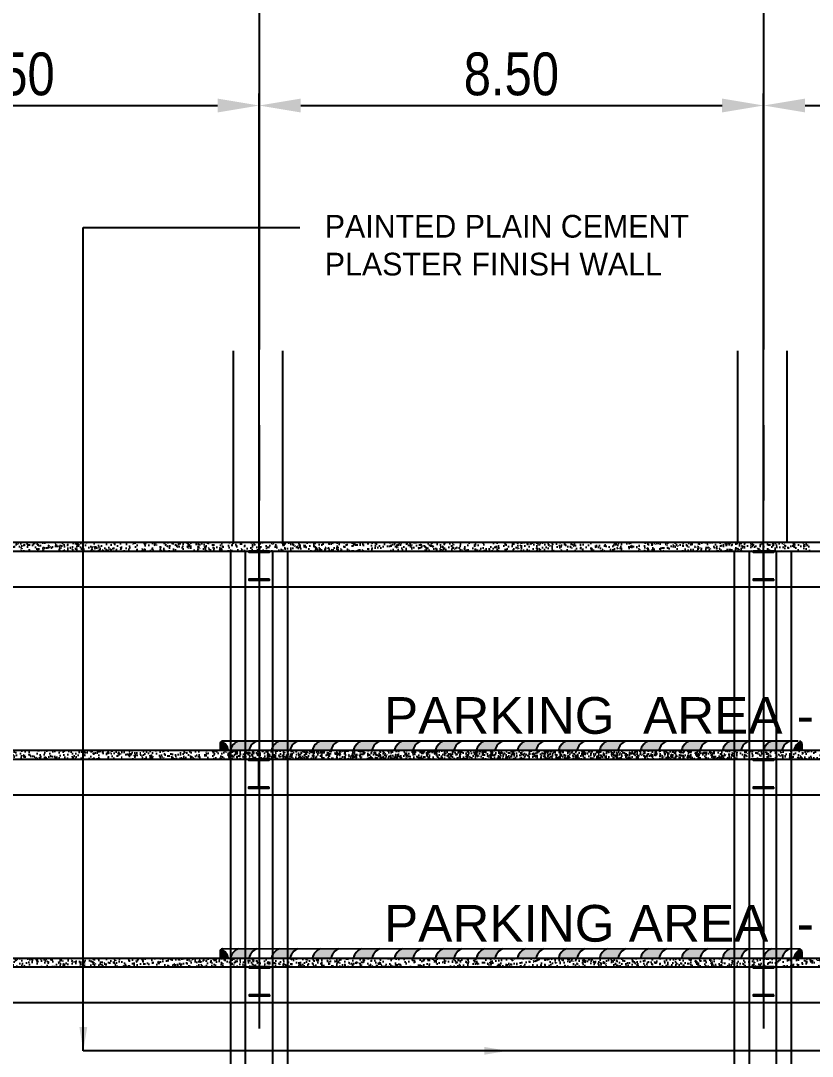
# Model space of a CAD drawing. Header units: millimetres. Extents: x 2148 to 2681, y 758 to 986.
# Drawn here: x 2251.7 to 2258.37, y 855.33 to 864.05 of the extents above; entities that cross this region are included whole.
import ezdxf

# ---------------------------------------------------------------- set-up
doc = ezdxf.new("R2010")
doc.units = ezdxf.units.MM
doc.linetypes.add('CENTER2', pattern=[28.575, 19.05, -3.175, 3.175, -3.175])
for name, color, linetype in [('0.4', 121, 'Continuous'), ('D', 1, 'Continuous'), ('DR', 7, 'Continuous'), ('hacht', 8, 'Continuous'), ('HATCH', 8, 'Continuous'), ('S_GRID LINES', 252, 'Continuous'), ('TEXT', 6, 'Continuous')]:
    doc.layers.add(name, color=color, linetype=linetype)
doc.styles.add('ARIALNW', font='ARIALN.TTF')
doc.styles.add('MMTX$0$ESMX$0$X-OPTA1D', font='x-opta1d')
doc.styles.add('SWISS', font='swissl.ttf')
doc.dimstyles.new('DIM 200', dxfattribs={"dimtxt": 0.36, "dimasz": 0.35, "dimexe": 0.1, "dimexo": 0, "dimgap": 0.08, "dimtad": 1, "dimlfac": 2, "dimrnd": 0.005, "dimzin": 1, "dimdsep": 46, "dimtxsty": 'ARIALNW', "dimcen": 0.09, "dimclrd": 6, "dimclre": 6, "dimclrt": 13, "dimadec": 0, "dimazin": 0, "dimtfac": 1, "dimtofl": 0, "dimtmove": 2, "dimatfit": 3, "dimfxl": 1, "dimtolj": 1, "dimtzin": 0, "dimarcsym": 0})
pattern_1 = [(50, (330.499465, -680.852695), (0.0910923345, -0.0079695428), [0.009525, -0.104775]), (355, (330.499465, -680.852695), (-0.017621413, 0.0955283214), [0.00762, -0.08382]), (100.451, (330.50706, -680.85336), (0.0734712508, 0.087558344), [0.008095, -0.089045]), (46.1842, (330.49946, -680.8273), (0.1355395204, -0.021021164), [0.0142875, -0.1571625]), (96.6356, (330.51076, -680.82905), (0.118702117, 0.123712778), [0.0121425, -0.1335675]), (351.184, (330.49946, -680.8273), (0.118702303, 0.123712559), [0.01143, -0.12573]), (21, (330.512165, -680.833645), (0.07580744, -0.0511327593), [0.009525, -0.104775]), (326, (330.512165, -680.833645), (0.030901014, 0.092093983), [0.00762, -0.08382]), (71.4514, (330.51848, -680.83791), (0.1067082454, 0.040961429), [0.008095, -0.089045]), (37.5, (330.499465, -680.852695), (0.00154430163, 0.04227751944), [0, -0.082804, 0, -0.08509, 0, -0.0841375]), (7.5, (330.499465, -680.852695), (0.03340983126, 0.0500902874), [0, -0.048514, 0, -0.080899, 0, -0.0320675]), (327.5, (330.471144, -680.852695), (0.0677952976, -0.002864372), [0, -0.03175, 0, -0.09906, 0, -0.131445]), (317.5, (330.458444, -680.852695), (0.0740645907, 0.0127132455), [0, -0.041275, 0, -0.065786, 0, -0.093345])]
pattern_2 = [(50, (330.499465, -679.102695), (0.0910923345, -0.0079695428), [0.009525, -0.104775]), (355, (330.499465, -679.102695), (-0.017621413, 0.0955283214), [0.00762, -0.08382]), (100.451, (330.50706, -679.10336), (0.0734712508, 0.087558344), [0.008095, -0.089045]), (46.1842, (330.49946, -679.0773), (0.1355395204, -0.021021164), [0.0142875, -0.1571625]), (96.6356, (330.51076, -679.07905), (0.118702117, 0.123712778), [0.0121425, -0.1335675]), (351.184, (330.49946, -679.0773), (0.118702303, 0.123712559), [0.01143, -0.12573]), (21, (330.512165, -679.083645), (0.07580744, -0.0511327593), [0.009525, -0.104775]), (326, (330.512165, -679.083645), (0.030901014, 0.092093983), [0.00762, -0.08382]), (71.4514, (330.51848, -679.08791), (0.1067082454, 0.040961429), [0.008095, -0.089045]), (37.5, (330.499465, -679.102695), (0.00154430163, 0.04227751944), [0, -0.082804, 0, -0.08509, 0, -0.0841375]), (7.5, (330.499465, -679.102695), (0.03340983126, 0.0500902874), [0, -0.048514, 0, -0.080899, 0, -0.0320675]), (327.5, (330.471144, -679.102695), (0.0677952976, -0.002864372), [0, -0.03175, 0, -0.09906, 0, -0.131445]), (317.5, (330.458444, -679.102695), (0.0740645907, 0.0127132455), [0, -0.041275, 0, -0.065786, 0, -0.093345])]

# ---------------------------------------------------------------- blocks, each defined once
blk = doc.blocks.new('*D2264')
at = {"color": 6, "lineweight": -2, "transparency": 16777216}
for p, q in [((2249.464, 859.8251), (2249.464, 863.4341)), ((2253.7113, 859.5821), (2253.7113, 863.4341)), ((2249.814, 863.3341), (2253.3613, 863.3341))]:
    blk.add_line(p, q, dxfattribs=at)
at = {"color": 6, "transparency": 16777216}
for points in [[(2249.814, 863.3924), (2249.814, 863.2758), (2249.464, 863.3341)], [(2253.3613, 863.3924), (2253.3613, 863.2758), (2253.7113, 863.3341)]]:
    blk.add_solid(points, dxfattribs=at)
at = {"layer": 'Defpoints', "color": 0, "transparency": 16777216}
for p in [(2253.7113, 863.3341), (2249.464, 859.8251, 0), (2253.7113, 859.5821, 0)]:
    blk.add_point(p, dxfattribs=at)
at = {"color": 13, "transparency": 16777216, "insert": (2251.5876, 863.5979), "char_height": 0.36, "attachment_point": 5, "style": 'ARIALNW'}
blk.add_mtext('\\A1;8.50', dxfattribs=at)
blk = doc.blocks.new('*D2265')
at = {"color": 6, "lineweight": -2, "transparency": 16777216}
for p, q in [((2253.7113, 859.7836), (2253.7113, 863.4341)), ((2257.9603, 859.5821), (2257.9603, 863.4341)), ((2254.0613, 863.3341), (2257.6103, 863.3341))]:
    blk.add_line(p, q, dxfattribs=at)
at = {"color": 6, "transparency": 16777216}
for points in [[(2254.0613, 863.3924), (2254.0613, 863.2758), (2253.7113, 863.3341)], [(2257.6103, 863.3924), (2257.6103, 863.2758), (2257.9603, 863.3341)]]:
    blk.add_solid(points, dxfattribs=at)
at = {"layer": 'Defpoints', "color": 0, "transparency": 16777216}
for p in [(2257.9603, 863.3341), (2253.7113, 859.7836, 0), (2257.9603, 859.5821, 0)]:
    blk.add_point(p, dxfattribs=at)
at = {"color": 13, "transparency": 16777216, "insert": (2255.8358, 863.5979), "char_height": 0.36, "attachment_point": 5, "style": 'ARIALNW'}
blk.add_mtext('\\A1;8.50', dxfattribs=at)
blk = doc.blocks.new('*D2266')
at = {"color": 6, "lineweight": -2, "transparency": 16777216}
for p, q in [((2257.9603, 859.7909), (2257.9603, 863.4341)), ((2262.2089, 859.5821), (2262.2089, 863.4341)), ((2258.3103, 863.3341), (2261.8589, 863.3341))]:
    blk.add_line(p, q, dxfattribs=at)
at = {"color": 6, "transparency": 16777216}
for points in [[(2258.3103, 863.3924), (2258.3103, 863.2758), (2257.9603, 863.3341)], [(2261.8589, 863.3924), (2261.8589, 863.2758), (2262.2089, 863.3341)]]:
    blk.add_solid(points, dxfattribs=at)
at = {"layer": 'Defpoints', "color": 0, "transparency": 16777216}
for p in [(2262.2089, 863.3341), (2257.9603, 859.7909, 0), (2262.2089, 859.5821, 0)]:
    blk.add_point(p, dxfattribs=at)
at = {"color": 13, "transparency": 16777216, "insert": (2260.0846, 863.5979), "char_height": 0.36, "attachment_point": 5, "style": 'ARIALNW'}
blk.add_mtext('\\A1;8.50', dxfattribs=at)

msp = doc.modelspace()

# ---------------------------------------------------------------- hatches: boundary and pattern name
at = {"layer": 'D'}
h = msp.add_hatch(dxfattribs=at)
h.set_pattern_fill('AR-CONC', color=256, scale=0.0005, style=0)
h.set_pattern_definition(pattern_1)
h.paths.add_polyline_path([(2252.1465157, 859.6570589), (2250.7915938, 859.6570589), (2250.7915938, 859.5820589), (2252.1465157, 859.5820589)])
h = msp.add_hatch(dxfattribs=at)
h.set_pattern_fill('AR-CONC', color=256, scale=0.0005, style=0)
h.set_pattern_definition(pattern_1)
h.paths.add_polyline_path([(2253.4340443, 859.6570589), (2252.1465157, 859.6570589), (2252.1465157, 859.5820589), (2253.4340443, 859.5820589)])
h = msp.add_hatch(dxfattribs=at)
h.set_pattern_fill('AR-CONC', color=256, scale=0.0005, style=0)
h.set_pattern_definition(pattern_1)
h.paths.add_polyline_path([(2254.5661354, 859.6570589), (2253.4340443, 859.6570589), (2253.4340443, 859.5820589), (2254.5661354, 859.5820589)])
h = msp.add_hatch(dxfattribs=at)
h.set_pattern_fill('AR-CONC', color=256, scale=0.0005, style=0)
h.set_pattern_definition(pattern_1)
h.paths.add_polyline_path([(2255.9310469, 859.6570589), (2254.5761249, 859.6570589), (2254.5761249, 859.5820589), (2255.9310469, 859.5820589)])
h = msp.add_hatch(dxfattribs=at)
h.set_pattern_fill('AR-CONC', color=256, scale=0.0005, style=0)
h.set_pattern_definition(pattern_1)
h.paths.add_polyline_path([(2257.2185755, 859.6570589), (2255.9310469, 859.6570589), (2255.9310469, 859.5820589), (2257.2185755, 859.5820589)])
h = msp.add_hatch(dxfattribs=at)
h.set_pattern_fill('AR-CONC', color=256, scale=0.0005, style=0)
h.set_pattern_definition(pattern_1)
h.paths.add_polyline_path([(2258.3506666, 859.6570589), (2257.2185755, 859.6570589), (2257.2185755, 859.5820589), (2258.3506666, 859.5820589)])
h = msp.add_hatch(dxfattribs=at)
h.set_pattern_fill('DOTS', color=256, scale=0.001, angle=4.02526987, style=0)
h.set_pattern_definition([(4.02526987, (347.8692104, -679.1014749), (0.0006803551272, 0.0016393023557), [0, -0.0015875])])
edge = h.paths.add_edge_path()
edge.add_arc((2253.4057333, 857.9605944), 0.0227943, 121.87147833, 180.49772234)
edge.add_line((2253.3829399, 857.9603964), (2253.3831662, 857.9082787))
edge.add_line((2253.3831662, 857.9082787), (2253.4508749, 857.9082787))
edge.add_arc((2253.3548406, 857.8903107), 0.0977008, 10.59752916, 66.56463581)
h = msp.add_hatch(dxfattribs=at)
h.set_pattern_fill('DOTS', color=256, scale=0.001, angle=4.02526987, style=0)
h.set_pattern_definition([(175.97473013, (4159.0517641, -679.1014749), (-0.0006803551272, 0.0016393023557), [0, -0.0015875])])
h.paths.add_polyline_path([(2253.4700996, 857.9082787, -0.274956796), (2253.5360942, 857.9832787), (2253.6916382, 857.9832787, 0.274956796), (2253.6256436, 857.9082787)])
h = msp.add_hatch(dxfattribs=at)
h.set_pattern_fill('DOTS', color=256, scale=0.001, angle=4.02526987, style=0)
h.set_pattern_definition([(175.97473013, (4159.3971776, -679.1014749), (-0.0006803551272, 0.0016393023557), [0, -0.0015875])])
h.paths.add_polyline_path([(2253.8155131, 857.9082787, -0.274956796), (2253.8815076, 857.9832787), (2254.0370516, 857.9832787, 0.274956796), (2253.9710571, 857.9082787)])
h = msp.add_hatch(dxfattribs=at)
h.set_pattern_fill('DOTS', color=256, scale=0.001, angle=4.02526987, style=0)
h.set_pattern_definition([(175.97473013, (4159.742591, -679.1014749), (-0.0006803551272, 0.0016393023557), [0, -0.0015875])])
h.paths.add_polyline_path([(2254.1609265, 857.9082787, -0.274956796), (2254.2269211, 857.9832787), (2254.3824651, 857.9832787, 0.274956796), (2254.3164705, 857.9082787)])
h = msp.add_hatch(dxfattribs=at)
h.set_pattern_fill('DOTS', color=256, scale=0.001, angle=4.02526987, style=0)
h.set_pattern_definition([(175.97473013, (4160.0880045, -679.1014749), (-0.0006803551272, 0.0016393023557), [0, -0.0015875])])
h.paths.add_polyline_path([(2254.5063399, 857.9082787, -0.274956796), (2254.5723345, 857.9832787), (2254.7278785, 857.9832787, 0.274956796), (2254.661884, 857.9082787)])
h = msp.add_hatch(dxfattribs=at)
h.set_pattern_fill('DOTS', color=256, scale=0.001, angle=4.02526987, style=0)
h.set_pattern_definition([(175.97473013, (4160.4334179, -679.1014749), (-0.0006803551272, 0.0016393023557), [0, -0.0015875])])
h.paths.add_polyline_path([(2254.8517534, 857.9082787, -0.274956796), (2254.9177479, 857.9832787), (2255.0732919, 857.9832787, 0.274956796), (2255.0072974, 857.9082787)])
h = msp.add_hatch(dxfattribs=at)
h.set_pattern_fill('DOTS', color=256, scale=0.001, angle=4.02526987, style=0)
h.set_pattern_definition([(175.97473013, (4160.7788314, -679.1014749), (-0.0006803551272, 0.0016393023557), [0, -0.0015875])])
h.paths.add_polyline_path([(2255.1971668, 857.9082787, -0.274956796), (2255.2631614, 857.9832787), (2255.4187054, 857.9832787, 0.274956796), (2255.3527108, 857.9082787)])
h = msp.add_hatch(dxfattribs=at)
h.set_pattern_fill('DOTS', color=256, scale=0.001, angle=4.02526987, style=0)
h.set_pattern_definition([(175.97473013, (4161.1242448, -679.1014749), (-0.0006803551272, 0.0016393023557), [0, -0.0015875])])
h.paths.add_polyline_path([(2255.5425803, 857.9082787, -0.274956796), (2255.6085748, 857.9832787), (2255.7641188, 857.9832787, 0.274956796), (2255.6981243, 857.9082787)])
h = msp.add_hatch(dxfattribs=at)
h.set_pattern_fill('DOTS', color=256, scale=0.001, angle=4.02526987, style=0)
h.set_pattern_definition([(175.97473013, (4161.4696582, -679.1014749), (-0.0006803551272, 0.0016393023557), [0, -0.0015875])])
h.paths.add_polyline_path([(2255.8879937, 857.9082787, -0.274956796), (2255.9539883, 857.9832787), (2256.1095323, 857.9832787, 0.274956796), (2256.0435377, 857.9082787)])
h = msp.add_hatch(dxfattribs=at)
h.set_pattern_fill('DOTS', color=256, scale=0.001, angle=4.02526987, style=0)
h.set_pattern_definition([(175.97473013, (4161.8150717, -679.1014749), (-0.0006803551272, 0.0016393023557), [0, -0.0015875])])
h.paths.add_polyline_path([(2256.2334072, 857.9082787, -0.274956796), (2256.2994017, 857.9832787), (2256.4549457, 857.9832787, 0.274956796), (2256.3889512, 857.9082787)])
h = msp.add_hatch(dxfattribs=at)
h.set_pattern_fill('DOTS', color=256, scale=0.001, angle=4.02526987, style=0)
h.set_pattern_definition([(175.97473013, (4162.1604851, -679.1014749), (-0.0006803551272, 0.0016393023557), [0, -0.0015875])])
h.paths.add_polyline_path([(2256.5788206, 857.9082787, -0.274956796), (2256.6448151, 857.9832787), (2256.8003592, 857.9832787, 0.274956796), (2256.7343646, 857.9082787)])
h = msp.add_hatch(dxfattribs=at)
h.set_pattern_fill('DOTS', color=256, scale=0.001, angle=4.02526987, style=0)
h.set_pattern_definition([(175.97473013, (4162.5058986, -679.1014749), (-0.0006803551272, 0.0016393023557), [0, -0.0015875])])
h.paths.add_polyline_path([(2256.924234, 857.9082787, -0.274956796), (2256.9902286, 857.9832787), (2257.1457726, 857.9832787, 0.274956796), (2257.0797781, 857.9082787)])
h = msp.add_hatch(dxfattribs=at)
h.set_pattern_fill('DOTS', color=256, scale=0.001, angle=4.02526987, style=0)
h.set_pattern_definition([(175.97473013, (4162.851312, -679.1014749), (-0.0006803551272, 0.0016393023557), [0, -0.0015875])])
h.paths.add_polyline_path([(2257.2696475, 857.9082787, -0.274956796), (2257.335642, 857.9832787), (2257.491186, 857.9832787, 0.274956796), (2257.4251915, 857.9082787)])
h = msp.add_hatch(dxfattribs=at)
h.set_pattern_fill('DOTS', color=256, scale=0.001, angle=4.02526987, style=0)
h.set_pattern_definition([(175.97473013, (4163.1967254, -679.1014749), (-0.0006803551272, 0.0016393023557), [0, -0.0015875])])
h.paths.add_polyline_path([(2257.6150609, 857.9082787, -0.274956796), (2257.6810555, 857.9832787), (2257.8365995, 857.9832787, 0.274956796), (2257.7706049, 857.9082787)])
h = msp.add_hatch(dxfattribs=at)
h.set_pattern_fill('DOTS', color=256, scale=0.001, angle=4.02526987, style=0)
h.set_pattern_definition([(175.97473013, (4163.5421389, -679.1014749), (-0.0006803551272, 0.0016393023557), [0, -0.0015875])])
h.paths.add_polyline_path([(2257.9604744, 857.9082787, -0.274956796), (2258.0264689, 857.9832787), (2258.1820129, 857.9832787, 0.274956796), (2258.1160184, 857.9082787)])
h = msp.add_hatch(dxfattribs=at)
h.set_pattern_fill('DOTS', color=256, scale=0.001, angle=4.02526987, style=0)
h.set_pattern_definition([(175.97473013, (4163.796844, -679.1026947), (-0.0006803551272, 0.0016393023557), [0, -0.0015875])])
edge = h.paths.add_edge_path()
edge.add_arc((2258.2603211, 857.9593745), 0.0227943, 359.50227766, 418.12852167, ccw=False)
edge.add_line((2258.2831145, 857.9591765), (2258.2828882, 857.9070589))
edge.add_line((2258.2828882, 857.9070589), (2258.2151795, 857.9070589))
edge.add_arc((2258.3112138, 857.8890908), 0.0977008, 473.43536419, 529.40247084, ccw=False)
h = msp.add_hatch(dxfattribs=at)
h.set_pattern_fill('AR-CONC', color=256, scale=0.0005, style=0)
h.set_pattern_definition(pattern_1)
h.paths.add_polyline_path([(2252.454285, 857.9070589), (2251.1667564, 857.9070589), (2251.1667564, 857.8320589), (2252.454285, 857.8320589)])
h = msp.add_hatch(dxfattribs=at)
h.set_pattern_fill('AR-CONC', color=256, scale=0.0005, style=0)
h.set_pattern_definition(pattern_1)
h.paths.add_polyline_path([(2253.4712344, 857.9070589), (2252.454285, 857.9070589), (2252.454285, 857.8320589), (2253.4712344, 857.8320589)])
h = msp.add_hatch(dxfattribs=at)
h.set_pattern_fill('AR-CONC', color=256, scale=0.0005, style=0)
h.set_pattern_definition(pattern_1)
h.paths.add_polyline_path([(2253.8255285, 857.9070589), (2253.8255285, 857.8320589), (2253.9515484, 857.8320589), (2253.9515484, 857.9070589)])
h.paths.add_polyline_path([(2253.7112541, 857.9070589), (2253.7112541, 857.8320589), (2253.7956394, 857.8320589), (2253.8255285, 857.8320589), (2253.8255285, 857.9070589)])
h.paths.add_polyline_path([(2253.7112541, 857.9070589), (2253.596629, 857.9070589), (2253.596629, 857.8320589), (2253.7112541, 857.8320589)])
h.paths.add_polyline_path([(2253.4712344, 857.9070589), (2253.4712344, 857.8320589), (2253.596629, 857.8320589), (2253.596629, 857.9070589)])
h = msp.add_hatch(dxfattribs=at)
h.set_pattern_fill('AR-CONC', color=256, scale=0.0005, style=0)
h.set_pattern_definition(pattern_2)
h.paths.add_polyline_path([(2253.9515484, 857.8320589), (2253.9515484, 857.9070589), (2253.8255285, 857.9070589), (2253.8255285, 857.8320589)])
h.paths.add_polyline_path([(2253.8255285, 857.9070589), (2253.7112541, 857.9070589), (2253.7112541, 857.8320589), (2253.8001082, 857.8320589), (2253.8255285, 857.8320589)])
h.paths.add_polyline_path([(2253.596629, 857.9070589), (2253.596629, 857.8320589), (2253.7112541, 857.8320589), (2253.7112541, 857.9070589)])
h.paths.add_polyline_path([(2253.4712344, 857.9070589), (2253.4712344, 857.8320589), (2253.596629, 857.8320589), (2253.596629, 857.9070589)])
h = msp.add_hatch(dxfattribs=at)
h.set_pattern_fill('AR-CONC', color=256, scale=0.0005, style=0)
h.set_pattern_definition(pattern_1)
h.paths.add_polyline_path([(2255.2592599, 857.9070589), (2253.9515484, 857.9070589), (2253.9515484, 857.8320589), (2255.2592599, 857.8320589)])
h = msp.add_hatch(dxfattribs=at)
h.set_pattern_fill('AR-CONC', color=256, scale=0.0005, style=0)
h.set_pattern_definition(pattern_2)
h.paths.add_polyline_path([(2255.2592599, 857.9070589), (2253.9515484, 857.9070589), (2253.9515484, 857.8320589), (2255.2592599, 857.8320589)])
h = msp.add_hatch(dxfattribs=at)
h.set_pattern_fill('AR-CONC', color=256, scale=0.0005, style=0)
h.set_pattern_definition(pattern_1)
h.paths.add_polyline_path([(2256.5467885, 857.9070589), (2255.2592599, 857.9070589), (2255.2592599, 857.8320589), (2256.5467885, 857.8320589)])
h = msp.add_hatch(dxfattribs=at)
h.set_pattern_fill('AR-CONC', color=256, scale=0.0005, style=0)
h.set_pattern_definition(pattern_2)
h.paths.add_polyline_path([(2256.5467885, 857.9070589), (2255.2592599, 857.9070589), (2255.2592599, 857.8320589), (2256.5467885, 857.8320589)])
h = msp.add_hatch(dxfattribs=at)
h.set_pattern_fill('AR-CONC', color=256, scale=0.0005, style=0)
h.set_pattern_definition(pattern_1)
h.paths.add_polyline_path([(2257.7156408, 857.9070589), (2256.5467885, 857.9070589), (2256.5467885, 857.8320589), (2257.7156408, 857.8320589)])
h = msp.add_hatch(dxfattribs=at)
h.set_pattern_fill('AR-CONC', color=256, scale=0.0005, style=0)
h.set_pattern_definition(pattern_2)
h.paths.add_polyline_path([(2257.7156408, 857.9070589), (2256.5467885, 857.9070589), (2256.5467885, 857.8320589), (2257.7156408, 857.8320589)])
h = msp.add_hatch(dxfattribs=at)
h.set_pattern_fill('AR-CONC', color=256, scale=0.0005, style=0)
h.set_pattern_definition(pattern_1)
h.paths.add_polyline_path([(2258.1959548, 857.8320589), (2258.1959548, 857.9070589), (2258.0699349, 857.9070589), (2258.0699349, 857.8320589)])
h.paths.add_polyline_path([(2257.9602598, 857.9070589), (2257.8410354, 857.9070589), (2257.8410354, 857.8320589), (2257.9602598, 857.8320589)])
h.paths.add_polyline_path([(2258.0468933, 857.8320589), (2258.0699349, 857.8320589), (2258.0699349, 857.9070589), (2257.9602598, 857.9070589), (2257.9602598, 857.8320589)])
h.paths.add_polyline_path([(2257.7156408, 857.9070589), (2257.7156408, 857.8320589), (2257.8410354, 857.8320589), (2257.8410354, 857.9070589)])
h = msp.add_hatch(dxfattribs=at)
h.set_pattern_fill('AR-CONC', color=256, scale=0.0005, style=0)
h.set_pattern_definition(pattern_1)
h.paths.add_polyline_path([(2259.5508767, 857.9070589), (2258.1959548, 857.9070589), (2258.1959548, 857.8320589), (2259.5508767, 857.8320589)])
h = msp.add_hatch(dxfattribs=at)
h.set_pattern_fill('DOTS', color=256, scale=0.001, angle=4.02526987, style=0)
h.set_pattern_definition([(4.02526987, (347.8692104, -680.8514749), (0.0006803551272, 0.0016393023557), [0, -0.0015875])])
edge = h.paths.add_edge_path()
edge.add_arc((2253.4057333, 856.2105944), 0.0227943, 121.87147833, 180.49772234)
edge.add_line((2253.3829399, 856.2103964), (2253.3831662, 856.1582787))
edge.add_line((2253.3831662, 856.1582787), (2253.4508749, 856.1582787))
edge.add_arc((2253.3548406, 856.1403107), 0.0977008, 10.59752916, 66.56463581)
h = msp.add_hatch(dxfattribs=at)
h.set_pattern_fill('DOTS', color=256, scale=0.001, angle=4.02526987, style=0)
h.set_pattern_definition([(175.97473013, (4159.0517641, -680.8514749), (-0.0006803551272, 0.0016393023557), [0, -0.0015875])])
h.paths.add_polyline_path([(2253.4700996, 856.1582787, -0.274956796), (2253.5360942, 856.2332787), (2253.6916382, 856.2332787, 0.274956796), (2253.6256436, 856.1582787)])
h = msp.add_hatch(dxfattribs=at)
h.set_pattern_fill('DOTS', color=256, scale=0.001, angle=4.02526987, style=0)
h.set_pattern_definition([(175.97473013, (4159.3971776, -680.8514749), (-0.0006803551272, 0.0016393023557), [0, -0.0015875])])
h.paths.add_polyline_path([(2253.8155131, 856.1582787, -0.274956796), (2253.8815076, 856.2332787), (2254.0370516, 856.2332787, 0.274956796), (2253.9710571, 856.1582787)])
h = msp.add_hatch(dxfattribs=at)
h.set_pattern_fill('DOTS', color=256, scale=0.001, angle=4.02526987, style=0)
h.set_pattern_definition([(175.97473013, (4159.742591, -680.8514749), (-0.0006803551272, 0.0016393023557), [0, -0.0015875])])
h.paths.add_polyline_path([(2254.1609265, 856.1582787, -0.274956796), (2254.2269211, 856.2332787), (2254.3824651, 856.2332787, 0.274956796), (2254.3164705, 856.1582787)])
h = msp.add_hatch(dxfattribs=at)
h.set_pattern_fill('DOTS', color=256, scale=0.001, angle=4.02526987, style=0)
h.set_pattern_definition([(175.97473013, (4160.0880045, -680.8514749), (-0.0006803551272, 0.0016393023557), [0, -0.0015875])])
h.paths.add_polyline_path([(2254.5063399, 856.1582787, -0.274956796), (2254.5723345, 856.2332787), (2254.7278785, 856.2332787, 0.274956796), (2254.661884, 856.1582787)])
h = msp.add_hatch(dxfattribs=at)
h.set_pattern_fill('DOTS', color=256, scale=0.001, angle=4.02526987, style=0)
h.set_pattern_definition([(175.97473013, (4160.4334179, -680.8514749), (-0.0006803551272, 0.0016393023557), [0, -0.0015875])])
h.paths.add_polyline_path([(2254.8517534, 856.1582787, -0.274956796), (2254.9177479, 856.2332787), (2255.0732919, 856.2332787, 0.274956796), (2255.0072974, 856.1582787)])
h = msp.add_hatch(dxfattribs=at)
h.set_pattern_fill('DOTS', color=256, scale=0.001, angle=4.02526987, style=0)
h.set_pattern_definition([(175.97473013, (4160.7788314, -680.8514749), (-0.0006803551272, 0.0016393023557), [0, -0.0015875])])
h.paths.add_polyline_path([(2255.1971668, 856.1582787, -0.274956796), (2255.2631614, 856.2332787), (2255.4187054, 856.2332787, 0.274956796), (2255.3527108, 856.1582787)])
h = msp.add_hatch(dxfattribs=at)
h.set_pattern_fill('DOTS', color=256, scale=0.001, angle=4.02526987, style=0)
h.set_pattern_definition([(175.97473013, (4161.1242448, -680.8514749), (-0.0006803551272, 0.0016393023557), [0, -0.0015875])])
h.paths.add_polyline_path([(2255.5425803, 856.1582787, -0.274956796), (2255.6085748, 856.2332787), (2255.7641188, 856.2332787, 0.274956796), (2255.6981243, 856.1582787)])
h = msp.add_hatch(dxfattribs=at)
h.set_pattern_fill('DOTS', color=256, scale=0.001, angle=4.02526987, style=0)
h.set_pattern_definition([(175.97473013, (4161.4696582, -680.8514749), (-0.0006803551272, 0.0016393023557), [0, -0.0015875])])
h.paths.add_polyline_path([(2255.8879937, 856.1582787, -0.274956796), (2255.9539883, 856.2332787), (2256.1095323, 856.2332787, 0.274956796), (2256.0435377, 856.1582787)])
h = msp.add_hatch(dxfattribs=at)
h.set_pattern_fill('DOTS', color=256, scale=0.001, angle=4.02526987, style=0)
h.set_pattern_definition([(175.97473013, (4161.8150717, -680.8514749), (-0.0006803551272, 0.0016393023557), [0, -0.0015875])])
h.paths.add_polyline_path([(2256.2334072, 856.1582787, -0.274956796), (2256.2994017, 856.2332787), (2256.4549457, 856.2332787, 0.274956796), (2256.3889512, 856.1582787)])
h = msp.add_hatch(dxfattribs=at)
h.set_pattern_fill('DOTS', color=256, scale=0.001, angle=4.02526987, style=0)
h.set_pattern_definition([(175.97473013, (4162.1604851, -680.8514749), (-0.0006803551272, 0.0016393023557), [0, -0.0015875])])
h.paths.add_polyline_path([(2256.5788206, 856.1582787, -0.274956796), (2256.6448151, 856.2332787), (2256.8003592, 856.2332787, 0.274956796), (2256.7343646, 856.1582787)])
h = msp.add_hatch(dxfattribs=at)
h.set_pattern_fill('DOTS', color=256, scale=0.001, angle=4.02526987, style=0)
h.set_pattern_definition([(175.97473013, (4162.5058986, -680.8514749), (-0.0006803551272, 0.0016393023557), [0, -0.0015875])])
h.paths.add_polyline_path([(2256.924234, 856.1582787, -0.274956796), (2256.9902286, 856.2332787), (2257.1457726, 856.2332787, 0.274956796), (2257.0797781, 856.1582787)])
h = msp.add_hatch(dxfattribs=at)
h.set_pattern_fill('DOTS', color=256, scale=0.001, angle=4.02526987, style=0)
h.set_pattern_definition([(175.97473013, (4162.851312, -680.8514749), (-0.0006803551272, 0.0016393023557), [0, -0.0015875])])
h.paths.add_polyline_path([(2257.2696475, 856.1582787, -0.274956796), (2257.335642, 856.2332787), (2257.491186, 856.2332787, 0.274956796), (2257.4251915, 856.1582787)])
h = msp.add_hatch(dxfattribs=at)
h.set_pattern_fill('DOTS', color=256, scale=0.001, angle=4.02526987, style=0)
h.set_pattern_definition([(175.97473013, (4163.1967254, -680.8514749), (-0.0006803551272, 0.0016393023557), [0, -0.0015875])])
h.paths.add_polyline_path([(2257.6150609, 856.1582787, -0.274956796), (2257.6810555, 856.2332787), (2257.8365995, 856.2332787, 0.274956796), (2257.7706049, 856.1582787)])
h = msp.add_hatch(dxfattribs=at)
h.set_pattern_fill('DOTS', color=256, scale=0.001, angle=4.02526987, style=0)
h.set_pattern_definition([(175.97473013, (4163.5421389, -680.8514749), (-0.0006803551272, 0.0016393023557), [0, -0.0015875])])
h.paths.add_polyline_path([(2257.9604744, 856.1582787, -0.274956796), (2258.0264689, 856.2332787), (2258.1820129, 856.2332787, 0.274956796), (2258.1160184, 856.1582787)])
h = msp.add_hatch(dxfattribs=at)
h.set_pattern_fill('DOTS', color=256, scale=0.001, angle=4.02526987, style=0)
h.set_pattern_definition([(175.97473013, (4163.796844, -680.8526947), (-0.0006803551272, 0.0016393023557), [0, -0.0015875])])
edge = h.paths.add_edge_path()
edge.add_arc((2258.2603211, 856.2093745), 0.0227943, 359.50227766, 418.12852167, ccw=False)
edge.add_line((2258.2831145, 856.2091765), (2258.2828882, 856.1570589))
edge.add_line((2258.2828882, 856.1570589), (2258.2151795, 856.1570589))
edge.add_arc((2258.3112138, 856.1390908), 0.0977008, 473.43536419, 529.40247084, ccw=False)
h = msp.add_hatch(dxfattribs=at)
h.set_pattern_fill('AR-CONC', color=256, scale=0.0005, style=0)
h.set_pattern_definition(pattern_1)
h.paths.add_polyline_path([(2251.2235846, 856.1570589), (2251.2235846, 856.0820589), (2252.5111132, 856.0820589), (2252.5111132, 856.1570589)])
h = msp.add_hatch(dxfattribs=at)
h.set_pattern_fill('AR-CONC', color=256, scale=0.0005, style=0)
h.set_pattern_definition(pattern_1)
h.paths.add_polyline_path([(2253.4712344, 856.0820589), (2253.4712344, 856.1570589), (2252.5111132, 856.1570589), (2252.5111132, 856.0820589)])
h = msp.add_hatch(dxfattribs=at)
h.set_pattern_fill('AR-CONC', color=256, scale=0.0005, style=0)
h.set_pattern_definition(pattern_1)
h.paths.add_polyline_path([(2253.9515484, 856.0820589), (2253.9515484, 856.1570589), (2253.8255285, 856.1570589), (2253.8255285, 856.0820589)])
h.paths.add_polyline_path([(2253.8255285, 856.1570589), (2253.7112541, 856.1570589), (2253.7112541, 856.0820589), (2253.8001082, 856.0820589), (2253.8255285, 856.0820589)])
h.paths.add_polyline_path([(2253.596629, 856.1570589), (2253.596629, 856.0820589), (2253.7112541, 856.0820589), (2253.7112541, 856.1570589)])
h.paths.add_polyline_path([(2253.4712344, 856.1570589), (2253.4712344, 856.0820589), (2253.596629, 856.0820589), (2253.596629, 856.1570589)])
h = msp.add_hatch(dxfattribs=at)
h.set_pattern_fill('AR-CONC', color=256, scale=0.0005, style=0)
h.set_pattern_definition(pattern_1)
h.paths.add_polyline_path([(2255.2592599, 856.1570589), (2253.9515484, 856.1570589), (2253.9515484, 856.0820589), (2255.2592599, 856.0820589)])
h = msp.add_hatch(dxfattribs=at)
h.set_pattern_fill('AR-CONC', color=256, scale=0.0005, style=0)
h.set_pattern_definition(pattern_1)
h.paths.add_polyline_path([(2256.5467885, 856.1570589), (2255.2592599, 856.1570589), (2255.2592599, 856.0820589), (2256.5467885, 856.0820589)])
h = msp.add_hatch(dxfattribs=at)
h.set_pattern_fill('AR-CONC', color=256, scale=0.0005, style=0)
h.set_pattern_definition(pattern_1)
h.paths.add_polyline_path([(2257.7156408, 856.1570589), (2256.5467885, 856.1570589), (2256.5467885, 856.0820589), (2257.7156408, 856.0820589)])
h = msp.add_hatch(dxfattribs=at)
h.set_pattern_fill('AR-CONC', color=256, scale=0.0005, style=0)
h.set_pattern_definition(pattern_1)
h.paths.add_polyline_path([(2258.1959548, 856.0820589), (2258.1959548, 856.1570589), (2258.0699349, 856.1570589), (2258.0699349, 856.0820589)])
h.paths.add_polyline_path([(2257.9602598, 856.0820589), (2258.0468933, 856.0820589), (2258.0699349, 856.0820589), (2258.0699349, 856.1570589), (2257.9602598, 856.1570589)])
h.paths.add_polyline_path([(2257.9602598, 856.0820589), (2257.9602598, 856.1570589), (2257.8410354, 856.1570589), (2257.8410354, 856.0820589)])
h.paths.add_polyline_path([(2257.7156408, 856.1570589), (2257.7156408, 856.0820589), (2257.8410354, 856.0820589), (2257.8410354, 856.1570589)])
h = msp.add_hatch(dxfattribs=at)
h.set_pattern_fill('AR-CONC', color=256, scale=0.0005, style=0)
h.set_pattern_definition(pattern_1)
h.paths.add_polyline_path([(2259.3931518, 856.1570589), (2258.1959548, 856.1570589), (2258.1959548, 856.0820589), (2259.3931518, 856.0820589)])
at = {"layer": 'HATCH', "ltscale": 0.5}
h = msp.add_hatch(dxfattribs=at)
h.set_pattern_fill('ANSI31', color=256, scale=0.008573, style=0)
h.set_pattern_definition([(45, (70618.3616802, 3215.9723886), (-0.000757771095196, 0.000757771095196), [])])
edge = h.paths.add_edge_path()
edge.add_line((2253.7978876, 859.3462958), (2253.717036, 859.3462958))
edge.add_arc((2253.717036, 859.3496392), 0.0033433, 174.09726707, 269.99999992, ccw=False)
edge.add_line((2253.7137104, 859.349983), (2253.7137104, 859.5697986))
edge.add_arc((2253.717036, 859.5701424), 0.0033433, 89.63455454, 185.90273272, ccw=False)
edge.add_line((2253.7170573, 859.5734857), (2253.7978876, 859.5734857))
edge.add_line((2253.7978876, 859.5734857), (2253.7978876, 859.5820589))
edge.add_line((2253.7978876, 859.5820589), (2253.6246206, 859.5820589))
edge.add_line((2253.6246206, 859.5820589), (2253.6246206, 859.5734857))
edge.add_line((2253.6246206, 859.5734857), (2253.7052158, 859.5734857))
edge.add_arc((2253.7052371, 859.5701424), 0.0033433, -4.29209344, 90.36544518, ccw=False)
edge.add_line((2253.7085711, 859.5698922), (2253.7085711, 859.3498894))
edge.add_arc((2253.7052371, 859.3496392), 0.0033433, -89.99999963, 4.29209365, ccw=False)
edge.add_line((2253.7052371, 859.3462958), (2253.6246206, 859.3462958))
edge.add_line((2253.6246206, 859.3462958), (2253.6246206, 859.3377226))
edge.add_line((2253.6246206, 859.3377226), (2253.7978876, 859.3377226))
edge.add_line((2253.7978876, 859.3377226), (2253.7978876, 859.3462958))
h = msp.add_hatch(dxfattribs=at)
h.set_pattern_fill('ANSI31', color=256, scale=0.008573, style=0)
h.set_pattern_definition([(45, (70622.6106858, 3215.9723886), (-0.000757771095196, 0.000757771095196), [])])
edge = h.paths.add_edge_path()
edge.add_line((2258.0468933, 859.3462958), (2257.9660416, 859.3462958))
edge.add_arc((2257.9660416, 859.3496392), 0.0033433, 174.09726706, 269.99999992, ccw=False)
edge.add_line((2257.962716, 859.349983), (2257.962716, 859.5697986))
edge.add_arc((2257.9660416, 859.5701424), 0.0033433, 89.63455454, 185.90273272, ccw=False)
edge.add_line((2257.9660629, 859.5734857), (2258.0468933, 859.5734857))
edge.add_line((2258.0468933, 859.5734857), (2258.0468933, 859.5820589))
edge.add_line((2258.0468933, 859.5820589), (2257.8736262, 859.5820589))
edge.add_line((2257.8736262, 859.5820589), (2257.8736262, 859.5734857))
edge.add_line((2257.8736262, 859.5734857), (2257.9542214, 859.5734857))
edge.add_arc((2257.9542427, 859.5701424), 0.0033433, -4.29209344, 90.36544518, ccw=False)
edge.add_line((2257.9575767, 859.5698922), (2257.9575767, 859.3498894))
edge.add_arc((2257.9542427, 859.3496392), 0.0033433, -89.99999963, 4.29209366, ccw=False)
edge.add_line((2257.9542427, 859.3462958), (2257.8736262, 859.3462958))
edge.add_line((2257.8736262, 859.3462958), (2257.8736262, 859.3377226))
edge.add_line((2257.8736262, 859.3377226), (2258.0468933, 859.3377226))
edge.add_line((2258.0468933, 859.3377226), (2258.0468933, 859.3462958))
h = msp.add_hatch(dxfattribs=at)
h.set_pattern_fill('ANSI31', color=256, scale=0.008573, style=0)
h.set_pattern_definition([(45, (70618.3594319, 3214.2223886), (-0.000757771095196, 0.000757771095196), [])])
edge = h.paths.add_edge_path()
edge.add_line((2253.7956394, 857.5962958), (2253.7147877, 857.5962958))
edge.add_arc((2253.7147877, 857.5996392), 0.0033433, 174.09726706, 269.99999992, ccw=False)
edge.add_line((2253.7114621, 857.599983), (2253.7114621, 857.8197986))
edge.add_arc((2253.7147877, 857.8201424), 0.0033433, 89.63455454, 185.90273272, ccw=False)
edge.add_line((2253.714809, 857.8234857), (2253.7956394, 857.8234857))
edge.add_line((2253.7956394, 857.8234857), (2253.7956394, 857.8320589))
edge.add_line((2253.7956394, 857.8320589), (2253.6223723, 857.8320589))
edge.add_line((2253.6223723, 857.8320589), (2253.6223723, 857.8234857))
edge.add_line((2253.6223723, 857.8234857), (2253.7029675, 857.8234857))
edge.add_arc((2253.7029888, 857.8201424), 0.0033433, -4.29209344, 90.36544518, ccw=False)
edge.add_line((2253.7063228, 857.8198922), (2253.7063228, 857.5998894))
edge.add_arc((2253.7029888, 857.5996392), 0.0033433, -89.99999963, 4.29209366, ccw=False)
edge.add_line((2253.7029888, 857.5962958), (2253.6223723, 857.5962958))
edge.add_line((2253.6223723, 857.5962958), (2253.6223723, 857.5877226))
edge.add_line((2253.6223723, 857.5877226), (2253.7956394, 857.5877226))
edge.add_line((2253.7956394, 857.5877226), (2253.7956394, 857.5962958))
h = msp.add_hatch(dxfattribs=at)
h.set_pattern_fill('ANSI31', color=256, scale=0.008573, style=0)
h.set_pattern_definition([(45, (70622.6106858, 3214.2223886), (-0.000757771095196, 0.000757771095196), [])])
edge = h.paths.add_edge_path()
edge.add_line((2258.0468933, 857.5962958), (2257.9660416, 857.5962958))
edge.add_arc((2257.9660416, 857.5996392), 0.0033433, 174.09726707, 269.99999992, ccw=False)
edge.add_line((2257.962716, 857.599983), (2257.962716, 857.8197986))
edge.add_arc((2257.9660416, 857.8201424), 0.0033433, 89.63455454, 185.90273272, ccw=False)
edge.add_line((2257.9660629, 857.8234857), (2258.0468933, 857.8234857))
edge.add_line((2258.0468933, 857.8234857), (2258.0468933, 857.8320589))
edge.add_line((2258.0468933, 857.8320589), (2257.8736262, 857.8320589))
edge.add_line((2257.8736262, 857.8320589), (2257.8736262, 857.8234857))
edge.add_line((2257.8736262, 857.8234857), (2257.9542214, 857.8234857))
edge.add_arc((2257.9542427, 857.8201424), 0.0033433, -4.29209344, 90.36544518, ccw=False)
edge.add_line((2257.9575767, 857.8198922), (2257.9575767, 857.5998894))
edge.add_arc((2257.9542427, 857.5996392), 0.0033433, -89.99999963, 4.29209365, ccw=False)
edge.add_line((2257.9542427, 857.5962958), (2257.8736262, 857.5962958))
edge.add_line((2257.8736262, 857.5962958), (2257.8736262, 857.5877226))
edge.add_line((2257.8736262, 857.5877226), (2258.0468933, 857.5877226))
edge.add_line((2258.0468933, 857.5877226), (2258.0468933, 857.5962958))
h = msp.add_hatch(dxfattribs=at)
h.set_pattern_fill('ANSI31', color=256, scale=0.008573, style=0)
h.set_pattern_definition([(45, (70618.3639007, 3212.4723886), (-0.000757771095196, 0.000757771095196), [])])
edge = h.paths.add_edge_path()
edge.add_line((2253.8001082, 855.8462958), (2253.7192565, 855.8462958))
edge.add_arc((2253.7192565, 855.8496392), 0.0033433, 174.09726707, 269.99999992, ccw=False)
edge.add_line((2253.7159309, 855.849983), (2253.7159309, 856.0697986))
edge.add_arc((2253.7192565, 856.0701424), 0.0033433, 89.63455454, 185.90273272, ccw=False)
edge.add_line((2253.7192778, 856.0734857), (2253.8001082, 856.0734857))
edge.add_line((2253.8001082, 856.0734857), (2253.8001082, 856.0820589))
edge.add_line((2253.8001082, 856.0820589), (2253.6268412, 856.0820589))
edge.add_line((2253.6268412, 856.0820589), (2253.6268412, 856.0734857))
edge.add_line((2253.6268412, 856.0734857), (2253.7074363, 856.0734857))
edge.add_arc((2253.7074577, 856.0701424), 0.0033433, -4.29209344, 90.36544518, ccw=False)
edge.add_line((2253.7107916, 856.0698922), (2253.7107916, 855.8498894))
edge.add_arc((2253.7074577, 855.8496392), 0.0033433, -89.99999963, 4.29209365, ccw=False)
edge.add_line((2253.7074577, 855.8462958), (2253.6268412, 855.8462958))
edge.add_line((2253.6268412, 855.8462958), (2253.6268412, 855.8377226))
edge.add_line((2253.6268412, 855.8377226), (2253.8001082, 855.8377226))
edge.add_line((2253.8001082, 855.8377226), (2253.8001082, 855.8462958))
h = msp.add_hatch(dxfattribs=at)
h.set_pattern_fill('ANSI31', color=256, scale=0.008573, style=0)
h.set_pattern_definition([(45, (70622.6106858, 3212.4723886), (-0.000757771095196, 0.000757771095196), [])])
edge = h.paths.add_edge_path()
edge.add_line((2258.0468933, 855.8462958), (2257.9660416, 855.8462958))
edge.add_arc((2257.9660416, 855.8496392), 0.0033433, 174.09726707, 269.99999992, ccw=False)
edge.add_line((2257.962716, 855.849983), (2257.962716, 856.0697986))
edge.add_arc((2257.9660416, 856.0701424), 0.0033433, 89.63455454, 185.90273272, ccw=False)
edge.add_line((2257.9660629, 856.0734857), (2258.0468933, 856.0734857))
edge.add_line((2258.0468933, 856.0734857), (2258.0468933, 856.0820589))
edge.add_line((2258.0468933, 856.0820589), (2257.8736262, 856.0820589))
edge.add_line((2257.8736262, 856.0820589), (2257.8736262, 856.0734857))
edge.add_line((2257.8736262, 856.0734857), (2257.9542214, 856.0734857))
edge.add_arc((2257.9542427, 856.0701424), 0.0033433, -4.29209344, 90.36544518, ccw=False)
edge.add_line((2257.9575767, 856.0698922), (2257.9575767, 855.8498894))
edge.add_arc((2257.9542427, 855.8496392), 0.0033433, -89.99999963, 4.29209365, ccw=False)
edge.add_line((2257.9542427, 855.8462958), (2257.8736262, 855.8462958))
edge.add_line((2257.8736262, 855.8462958), (2257.8736262, 855.8377226))
edge.add_line((2257.8736262, 855.8377226), (2258.0468933, 855.8377226))
edge.add_line((2258.0468933, 855.8377226), (2258.0468933, 855.8462958))

# ---------------------------------------------------------------- linework, layer by layer
at = {"layer": '0.4', "color": 4, "ltscale": 0.5}
for p, q in [((2227.2125681, 859.6570589, 0), (2262.4508104, 859.6570589, 0)), ((2247.3139406, 857.9070589, 0), (2262.4508104, 857.9070589, 0)), ((2249.5863239, 856.1570589, 0), (2262.4508104, 856.1570589, 0))]:
    msp.add_line(p, q, dxfattribs=at)
at = {"layer": 'D', "color": 8, "ltscale": 0.5}
for p, q in [((2253.4954467, 859.6570589, -0.0000001), (2253.4954467, 861.2688204, -0.0000001)), ((2253.9092347, 859.6570589, 0), (2253.9092347, 861.2688204, 0)), ((2257.7444524, 859.6570589, -0.0000001), (2257.7444524, 861.2688204, -0.0000001)), ((2258.1582403, 859.6570589, 0), (2258.1582403, 861.2688204, 0)), ((2253.4712344, 853.1570589, -0.0000001), (2253.4712344, 859.5820589, -0.0000001)), ((2253.9515484, 853.1570589, 0), (2253.9515484, 859.5820589, 0)), ((2257.7156408, 853.1665704, -0.0000001), (2257.7156408, 859.5820589, -0.0000001)), ((2258.1959548, 853.1665704, 0), (2258.1959548, 859.5820589, 0))]:
    msp.add_line(p, q, dxfattribs=at)
at = {"layer": 'D', "color": 3, "ltscale": 0.5}
for p, q in [((2253.596629, 853.1570589, 0), (2253.596629, 859.5820589, 0)), ((2253.8255285, 853.1570589, 0), (2253.8255285, 859.5820589, 0)), ((2257.8410354, 853.1665704, 0), (2257.8410354, 859.5820589, 0)), ((2258.0699349, 853.1665704, 0), (2258.0699349, 859.5820589, 0))]:
    msp.add_line(p, q, dxfattribs=at)
at = {"layer": 'D', "ltscale": 0.5}
for p, q in [((2258.2501825, 857.9832787, 0), (2253.4034972, 857.9832787, 0)), ((2258.2625572, 856.2320589, 0.0000001), (2253.4034972, 856.2332787, 0))]:
    msp.add_line(p, q, dxfattribs=at)
at = {"layer": 'D'}
for p, q in [((2253.382939, 857.9605944, 0.0000003), (2253.3831662, 857.9082787, 0.0000002)), ((2258.2831154, 857.9593745, 0.0000001), (2258.2828882, 857.9070589, 0.0000001)), ((2253.382939, 856.2105944, 0.0000003), (2253.3831662, 856.1582787, 0.0000002)), ((2258.2831154, 856.2093745, 0.0000001), (2258.2828882, 856.1570589, 0.0000001))]:
    msp.add_line(p, q, dxfattribs=at)
at = {"layer": 'D', "color": 3, "ltscale": 0.5, "elevation": 0}
for points in [[(2253.7978876, 859.3462958), (2253.717036, 859.3462958, -0.444720244), (2253.7137104, 859.349983), (2253.7137104, 859.5697986, -0.446631522), (2253.7170573, 859.5734857), (2253.7978876, 859.5734857), (2253.7978876, 859.5820589), (2253.6246206, 859.5820589), (2253.6246206, 859.5734857), (2253.7052158, 859.5734857, -0.438228127), (2253.7085711, 859.5698922), (2253.7085711, 859.3498894, -0.436328672), (2253.7052371, 859.3462958), (2253.6246206, 859.3462958), (2253.6246206, 859.3377226), (2253.7978876, 859.3377226)], [(2258.0468933, 859.3462958), (2257.9660416, 859.3462958, -0.444720244), (2257.962716, 859.349983), (2257.962716, 859.5697986, -0.446631522), (2257.9660629, 859.5734857), (2258.0468933, 859.5734857), (2258.0468933, 859.5820589), (2257.8736262, 859.5820589), (2257.8736262, 859.5734857), (2257.9542214, 859.5734857, -0.438228127), (2257.9575767, 859.5698922), (2257.9575767, 859.3498894, -0.436328672), (2257.9542427, 859.3462958), (2257.8736262, 859.3462958), (2257.8736262, 859.3377226), (2258.0468933, 859.3377226)], [(2253.7956394, 857.5962958), (2253.7147877, 857.5962958, -0.444720244), (2253.7114621, 857.599983), (2253.7114621, 857.8197986, -0.446631522), (2253.714809, 857.8234857), (2253.7956394, 857.8234857), (2253.7956394, 857.8320589), (2253.6223723, 857.8320589), (2253.6223723, 857.8234857), (2253.7029675, 857.8234857, -0.438228127), (2253.7063228, 857.8198922), (2253.7063228, 857.5998894, -0.436328672), (2253.7029888, 857.5962958), (2253.6223723, 857.5962958), (2253.6223723, 857.5877226), (2253.7956394, 857.5877226)], [(2258.0468933, 857.5962958), (2257.9660416, 857.5962958, -0.444720244), (2257.962716, 857.599983), (2257.962716, 857.8197986, -0.446631522), (2257.9660629, 857.8234857), (2258.0468933, 857.8234857), (2258.0468933, 857.8320589), (2257.8736262, 857.8320589), (2257.8736262, 857.8234857), (2257.9542214, 857.8234857, -0.438228127), (2257.9575767, 857.8198922), (2257.9575767, 857.5998894, -0.436328672), (2257.9542427, 857.5962958), (2257.8736262, 857.5962958), (2257.8736262, 857.5877226), (2258.0468933, 857.5877226)], [(2253.8001082, 855.8462958), (2253.7192565, 855.8462958, -0.444720244), (2253.7159309, 855.849983), (2253.7159309, 856.0697986, -0.446631522), (2253.7192778, 856.0734857), (2253.8001082, 856.0734857), (2253.8001082, 856.0820589), (2253.6268412, 856.0820589), (2253.6268412, 856.0734857), (2253.7074363, 856.0734857, -0.438228127), (2253.7107916, 856.0698922), (2253.7107916, 855.8498894, -0.436328672), (2253.7074577, 855.8462958), (2253.6268412, 855.8462958), (2253.6268412, 855.8377226), (2253.8001082, 855.8377226)], [(2258.0468933, 855.8462958), (2257.9660416, 855.8462958, -0.444720244), (2257.962716, 855.849983), (2257.962716, 856.0697986, -0.446631522), (2257.9660629, 856.0734857), (2258.0468933, 856.0734857), (2258.0468933, 856.0820589), (2257.8736262, 856.0820589), (2257.8736262, 856.0734857), (2257.9542214, 856.0734857, -0.438228127), (2257.9575767, 856.0698922), (2257.9575767, 855.8498894, -0.436328672), (2257.9542427, 855.8462958), (2257.8736262, 855.8462958), (2257.8736262, 855.8377226), (2258.0468933, 855.8377226)]]:
    msp.add_lwpolyline(points, format="xyb", close=True, dxfattribs=at)
at = {"layer": 'D'}
for centre, radius, start, end in [((2253.4057333, 857.9605944, 0.0000003), 0.0227943, 95.62979577, 188.09692939), ((2253.3548406, 857.8903107, 0), 0.0977008, 10.59752916, 66.56463578), ((2253.566134, 857.8903107, 0.0000002), 0.0977008, 107.90667142, 169.40247084), ((2253.721678, 857.8903107, 0.0000001), 0.0977008, 107.90667142, 169.40247084), ((2253.9115474, 857.8903107, 0.0000001), 0.0977008, 107.90667142, 169.40247084), ((2254.0670914, 857.8903107, 0), 0.0977008, 107.90667142, 169.40247084), ((2254.2569609, 857.8903107, 0), 0.0977008, 107.90667142, 169.40247084), ((2254.4125049, 857.8903107, -0.0000001), 0.0977008, 107.90667142, 169.40247084), ((2254.6023743, 857.8903107, -0.0000002), 0.0977008, 107.90667142, 169.40247084), ((2254.7579183, 857.8903107, -0.0000002), 0.0977008, 107.90667142, 169.40247084), ((2254.9477878, 857.8903107, -0.0000003), 0.0977008, 107.90667142, 169.40247084), ((2255.1033318, 857.8903107, -0.0000003), 0.0977008, 107.90667142, 169.40247084), ((2255.2932012, 857.8903107, -0.0000004), 0.0977008, 107.90667142, 169.40247084), ((2255.4487452, 857.8903107, -0.0000004), 0.0977008, 107.90667142, 169.40247084), ((2255.6386146, 857.8903107, -0.0000005), 0.0977008, 107.90667142, 169.40247084), ((2255.7941587, 857.8903107, -0.0000005), 0.0977008, 107.90667142, 169.40247084), ((2255.9840281, 857.8903107, -0.0000006), 0.0977008, 107.90667142, 169.40247084), ((2256.1395721, 857.8903107, -0.0000006), 0.0977008, 107.90667142, 169.40247084), ((2256.3294415, 857.8903107, -0.0000007), 0.0977008, 107.90667142, 169.40247084), ((2256.4849855, 857.8903107, -0.0000007), 0.0977008, 107.90667142, 169.40247084), ((2256.674855, 857.8903107, -0.0000008), 0.0977008, 107.90667142, 169.40247084), ((2256.830399, 857.8903107, -0.0000008), 0.0977008, 107.90667142, 169.40247084), ((2257.0202684, 857.8903107, -0.0000009), 0.0977008, 107.90667142, 169.40247084), ((2257.1758124, 857.8903107, -0.000001), 0.0977008, 107.90667142, 169.40247084), ((2257.3656818, 857.8903107, -0.000001), 0.0977008, 107.90667142, 169.40247084), ((2257.5212259, 857.8903107, -0.0000011), 0.0977008, 107.90667142, 169.40247084), ((2257.7110953, 857.8903107, -0.0000011), 0.0977008, 107.90667142, 169.40247084), ((2257.8666393, 857.8903107, -0.0000012), 0.0977008, 107.90667142, 169.40247084), ((2258.0565087, 857.8903107, -0.0000012), 0.0977008, 107.90667142, 169.40247084), ((2258.2120527, 857.8903107, -0.0000013), 0.0977008, 107.90667142, 169.40247084), ((2258.3112138, 857.8890908, -0.0000002), 0.0977008, 113.43536422, 169.40247084), ((2258.2603211, 857.9593745, 0.0000001), 0.0227943, 351.90307061, 84.37020423), ((2253.4057333, 856.2105944, 0.0000003), 0.0227943, 95.62979577, 188.09692939), ((2253.3548406, 856.1403107, 0), 0.0977008, 10.59752916, 66.56463578), ((2253.566134, 856.1403107, 0.0000002), 0.0977008, 107.90667142, 169.40247084), ((2253.721678, 856.1403107, 0.0000001), 0.0977008, 107.90667142, 169.40247084), ((2253.9115474, 856.1403107, 0.0000001), 0.0977008, 107.90667142, 169.40247084), ((2254.0670914, 856.1403107, 0), 0.0977008, 107.90667142, 169.40247084), ((2254.2569609, 856.1403107, 0), 0.0977008, 107.90667142, 169.40247084), ((2254.4125049, 856.1403107, -0.0000001), 0.0977008, 107.90667142, 169.40247084), ((2254.6023743, 856.1403107, -0.0000002), 0.0977008, 107.90667142, 169.40247084), ((2254.7579183, 856.1403107, -0.0000002), 0.0977008, 107.90667142, 169.40247084), ((2254.9477878, 856.1403107, -0.0000003), 0.0977008, 107.90667142, 169.40247084), ((2255.1033318, 856.1403107, -0.0000003), 0.0977008, 107.90667142, 169.40247084), ((2255.2932012, 856.1403107, -0.0000004), 0.0977008, 107.90667142, 169.40247084), ((2255.4487452, 856.1403107, -0.0000004), 0.0977008, 107.90667142, 169.40247084), ((2255.6386146, 856.1403107, -0.0000005), 0.0977008, 107.90667142, 169.40247084), ((2255.7941587, 856.1403107, -0.0000005), 0.0977008, 107.90667142, 169.40247084), ((2255.9840281, 856.1403107, -0.0000006), 0.0977008, 107.90667142, 169.40247084), ((2256.1395721, 856.1403107, -0.0000006), 0.0977008, 107.90667142, 169.40247084), ((2256.3294415, 856.1403107, -0.0000007), 0.0977008, 107.90667142, 169.40247084), ((2256.4849855, 856.1403107, -0.0000007), 0.0977008, 107.90667142, 169.40247084), ((2256.674855, 856.1403107, -0.0000008), 0.0977008, 107.90667142, 169.40247084), ((2256.830399, 856.1403107, -0.0000008), 0.0977008, 107.90667142, 169.40247084), ((2257.0202684, 856.1403107, -0.0000009), 0.0977008, 107.90667142, 169.40247084), ((2257.1758124, 856.1403107, -0.000001), 0.0977008, 107.90667142, 169.40247084), ((2257.3656818, 856.1403107, -0.000001), 0.0977008, 107.90667142, 169.40247084), ((2257.5212259, 856.1403107, -0.0000011), 0.0977008, 107.90667142, 169.40247084), ((2257.7110953, 856.1403107, -0.0000011), 0.0977008, 107.90667142, 169.40247084), ((2257.8666393, 856.1403107, -0.0000012), 0.0977008, 107.90667142, 169.40247084), ((2258.0565087, 856.1403107, -0.0000012), 0.0977008, 107.90667142, 169.40247084), ((2258.2120527, 856.1403107, -0.0000013), 0.0977008, 107.90667142, 169.40247084), ((2258.3112138, 856.1390908, -0.0000002), 0.0977008, 113.43536422, 169.40247084), ((2258.2603211, 856.2093745, 0.0000001), 0.0227943, 351.90307061, 84.37020423)]:
    msp.add_arc(centre, radius, start, end, dxfattribs=at)
at = {"layer": 'DR', "ltscale": 0.5}
for p, q in [((2227.2125681, 859.5820589, 0), (2262.4508104, 859.5820589, 0)), ((2247.3139406, 857.8320589, 0), (2262.4508104, 857.8320589, 0)), ((2235.765334, 856.0820589, 0), (2262.4508104, 856.0820589, 0))]:
    msp.add_line(p, q, dxfattribs=at)
at = {"layer": 'hacht', "color": 8, "ltscale": 0.5}
for p, q in [((2227.2125681, 859.2820589, 0), (2262.4508104, 859.2820589, 0)), ((2249.3574243, 857.5320589, 0), (2262.4508104, 857.5320589, 0)), ((2249.5730997, 855.7820589, 0), (2262.4508104, 855.7820589, 0)), ((2249.5730997, 855.7820589, 0), (2262.4508104, 855.7820589, 0))]:
    msp.add_line(p, q, dxfattribs=at)
at = {"layer": 'S_GRID LINES', "linetype": 'CENTER2', "ltscale": 0.2}
for p, q in [((2253.7112541, 865.0889357, 0), (2253.7112541, 851.406865, 0)), ((2257.9602598, 865.0892496, 0), (2257.9602598, 851.406865, 0))]:
    msp.add_line(p, q, dxfattribs=at)

# ---------------------------------------------------------------- texts
at = {"color": 2, "insert": (2254.263954, 862.412971, 0), "char_height": 0.1911, "width": 30.155931958, "attachment_point": 1, "style": 'MMTX$0$ESMX$0$X-OPTA1D'}
msp.add_mtext('PAINTED PLAIN CEMENT\\PPLASTER FINISH WALL', dxfattribs=at)
at = {"layer": 'TEXT', "style": 'SWISS'}
for s, p in [('PARKING  AREA - 2', (2254.7628358, 858.0447438, 0)), ('PARKING AREA  - 1', (2254.7628358, 856.2947438, 0))]:
    msp.add_text(s, height=0.308885097, dxfattribs=at).set_placement(p)

# ---------------------------------------------------------------- dimensions: what is measured, and where the dimension line sits
at = {"color": 2}
for base, p1, p2, picture, middle in [((2253.7112541, 863.3341046, 0), (2249.4640385, 859.8251486, 0), (2253.7112541, 859.5820589, 0), '*D2264', (2251.5876463, 863.5979108, 0)), ((2257.9602598, 863.3341046, 0), (2253.7112541, 859.7836375, 0), (2257.9602598, 859.5820589, 0), '*D2265', (2255.8357569, 863.5979108, 0)), ((2262.2089114, 863.3341046, 0), (2257.9602598, 859.790919, 0), (2262.2089114, 859.5820589, 0), '*D2266', (2260.0845856, 863.5979108, 0))]:
    dim = msp.add_linear_dim(base=base, p1=p1, p2=p2, dimstyle='DIM 200', dxfattribs=at)
    dim.commit()
    dim.dimension.update_dxf_attribs({"geometry": picture, "text_midpoint": middle})

# ---------------------------------------------------------------- leaders
at = {"layer": 'D'}
for points in [[(2252.2295882, 855.3756762, 0), (2252.2295882, 862.3061786, 0), (2254.0547343, 862.3061786, 0)], [(2259.0794068, 855.3756762, 0), (2252.2295882, 855.3756762, 0), (2252.2295882, 862.3061786, 0)], [(2255.8067028, 855.3756762, 0), (2252.9054619, 855.3756762, 0), (2252.2295882, 855.3756762, 0)]]:
    msp.add_leader(points, dimstyle='DIM 200', override={"dimasz": 0.2, "dimtad": 0, "dimfxl": 0.03}, dxfattribs=at)

doc.saveas('drawing.dxf')
